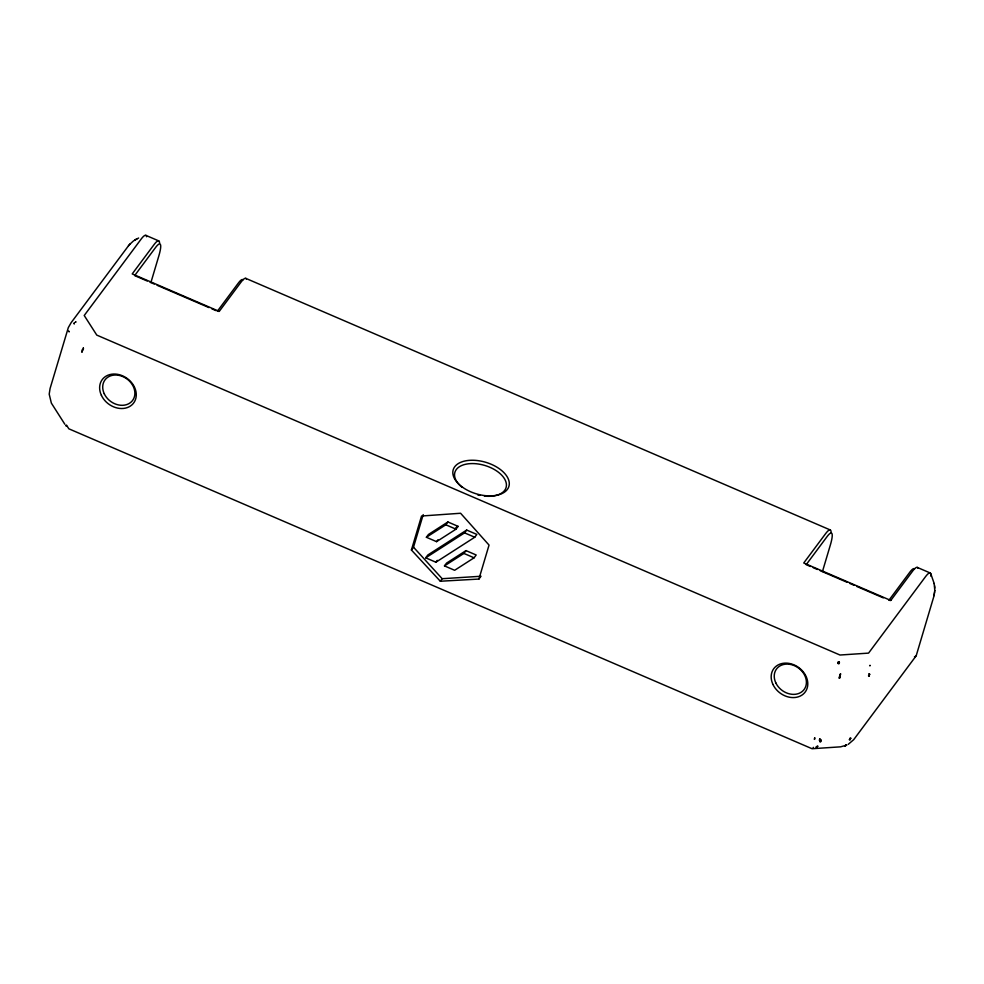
<?xml version="1.0" encoding="UTF-8"?>
<svg xmlns="http://www.w3.org/2000/svg" width="984" height="984" viewBox="0 0 984 984"><rect width="100%" height="100%" fill="white"/><g stroke="black" fill="none" stroke-linecap="round" stroke-linejoin="round"><path stroke-width="1.48" d="M934.21 583.487L934.775 590.412L933.853 596.427L916.215 655.701M838.639 663.61L838.725 661.752L838.171 663.511C837.322 660.867 840.434 661.408 839.106 663.683L838.934 661.789M934.554 592.712L934.615 592.073M934.702 591.126L934.775 590.412M934.025 595.64L934.173 594.926M934.296 594.262L934.443 593.438M838.171 663.511L838.565 661.715M813.399 747.336L813.104 747.692M150.921 282.482L158.768 256.135A27.294 4.563 -66.7 0 0 155.57 247.501L134.648 275.594L147.268 281.03M411.41 550.007L421.546 516.01L460.586 513.254L489.048 545.074L478.913 579.059L440.315 581.236L411.41 550.007L413.501 547.19L423.218 514.62M822.452 571.556L830.299 545.197A27.294 4.563 -66.7 0 0 827.101 536.575L806.179 564.668L810.385 566.476M242.987 279.85A27.294 4.563 -66.7 0 0 238.3 283.121L217.378 311.215L219.248 311.387L241.006 282.174A29.655 4.957 -66.7 0 1 246.369 279.099M426.379 537.264L428.471 534.46L447.904 521.975L458.089 526.354L455.998 529.171L436.564 541.655L426.379 537.264L445.813 524.779L447.904 521.975M436.564 541.655L437.954 539.773M425.703 557.83L427.794 555.013L466.674 530.056L476.846 534.435L474.755 537.239L435.887 562.208L425.703 557.83L464.571 532.861L466.674 530.056M435.887 562.208L437.277 560.339M444.461 565.898L446.564 563.094L465.998 550.609L476.182 554.988L474.079 557.805L454.645 570.289L444.461 565.898L463.894 553.426L465.998 550.609M440.315 581.236L442.185 578.715L481.004 576.255L478.913 579.059M914.517 568.924A27.294 4.563 -66.7 0 0 909.831 572.184L888.909 600.277L890.778 600.449L912.537 571.237A29.655 4.957 -66.7 0 1 917.9 568.162M915.969 656.07L853.706 739.661L848.208 744.371M128.892 245.25L71.143 322.666L68.314 327.598L50.086 388.483L49.2 394.154L51.365 403.12L64.821 424.215M129.519 244.549L133.492 240.908L138.621 238.005M128.474 245.742L129.999 243.995M455.666 527.916L458.089 526.354M136.985 238.755L134.956 239.912M844.776 745.774L846.621 745.134L840.631 746.831L812.058 748.726L68.843 428.803L66.494 425.125M915.587 656.377L914.456 656.771M845.379 745.54L846.621 745.134M845.871 745.417L844.973 745.712L846.265 745.282M145.829 235.336L158.719 240.883M245.754 278.349L830.25 529.958M917.285 567.411L930.175 572.971M219.248 311.387L132.213 273.921L153.984 244.708A29.655 4.957 -66.7 0 1 159.58 243.183M890.778 600.449L803.744 562.996L825.514 533.771A29.655 4.957 -66.7 0 1 831.086 533.316M150.072 282.236L154.279 284.044M157.083 285.262L208.965 307.586M211.769 308.804L215.976 310.612M813.19 567.682L817.396 569.49M820.201 570.708L846.843 582.171M849.647 583.377L853.854 585.185M856.658 586.403L883.3 597.866M445.813 524.779L455.998 529.171M464.571 532.861L474.755 537.239M463.894 553.426L474.079 557.805M66.691 426.343L66.162 425.629M66.432 426.133L65.842 425.359M413.501 547.19L442.185 578.715M930.79 573.721L934.333 583.992M934.8 588.075L934.615 585.751M461.73 487.006A26.691 15.117 16.6 0 1 466.724 464.042A26.691 15.117 16.6 0 1 504.804 479.306A26.691 15.117 16.6 0 1 484.423 496.096M479.909 495.382A26.691 15.117 16.6 0 1 477.646 494.841M930.999 576.329A29.655 4.957 -66.7 0 0 925.44 576.784L868.564 653.118L839.992 655.024L96.776 335.101L84.218 315.495L141.093 239.161A29.655 4.957 -66.7 0 1 146.604 236.763M869.647 665.578L870.286 665.516L869.647 665.578M75.645 321.657L75.584 322.334L75.645 321.657M840.644 674.052L839.77 674.655L840.644 674.052M814.715 737.865L814.481 739.365L814.715 737.865M74.329 322.887L74.194 323.773L74.329 322.887M840.348 675.922L839.463 676.328L840.348 675.922M868.921 674.015L869.733 674.298L868.921 674.015M839.967 677.705L839.094 677.914L839.967 677.705M868.552 675.811L869.401 675.897L868.552 675.811M819.893 738.849L819.438 740.275L819.893 738.849M821.332 740.263L820.398 740.3L821.332 740.263M849.918 738.369L850.816 738.271L849.918 738.369M69.126 331.694L68.695 331.227L69.126 331.694M81.684 351.3L82.004 352.026L81.684 351.3M820.816 741.592L819.893 741.629L820.816 741.592M849.389 739.685L850.274 739.599L849.389 739.685M69.864 330.058L69.864 330.058M82.41 349.664L82.631 350.538L82.41 349.664M83.296 348.041L83.369 349.062L83.296 348.041M87.145 342.936L87.145 342.936M817.765 746.253L816.855 746.524L817.765 746.253M846.338 744.347L846.338 744.347M816.917 746.954L816.166 747.114L816.917 746.954M772.944 684.446A19.582 15.793 36.7 0 0 804.568 692.81A19.582 15.793 36.7 0 0 790.951 663.806A19.582 15.793 36.7 0 0 772.944 684.446M101.413 395.383A19.582 15.793 36.7 0 0 133.037 403.748A19.582 15.793 36.7 0 0 119.421 374.732A19.582 15.793 36.7 0 0 101.413 395.383M775.786 682.822A17.208 13.887 36.7 0 0 803.584 690.178A17.208 13.887 36.7 0 0 791.603 664.692A17.208 13.887 36.7 0 0 775.786 682.822M104.255 393.76A17.208 13.887 36.7 0 0 132.053 401.115A17.208 13.887 36.7 0 0 120.073 375.617A17.208 13.887 36.7 0 0 104.255 393.76M462.406 487.129A29.065 16.47 16.6 0 0 508.753 486.834A29.065 16.47 16.6 0 0 471.976 460.241A29.065 16.47 16.6 0 0 462.406 487.129"/></g></svg>
